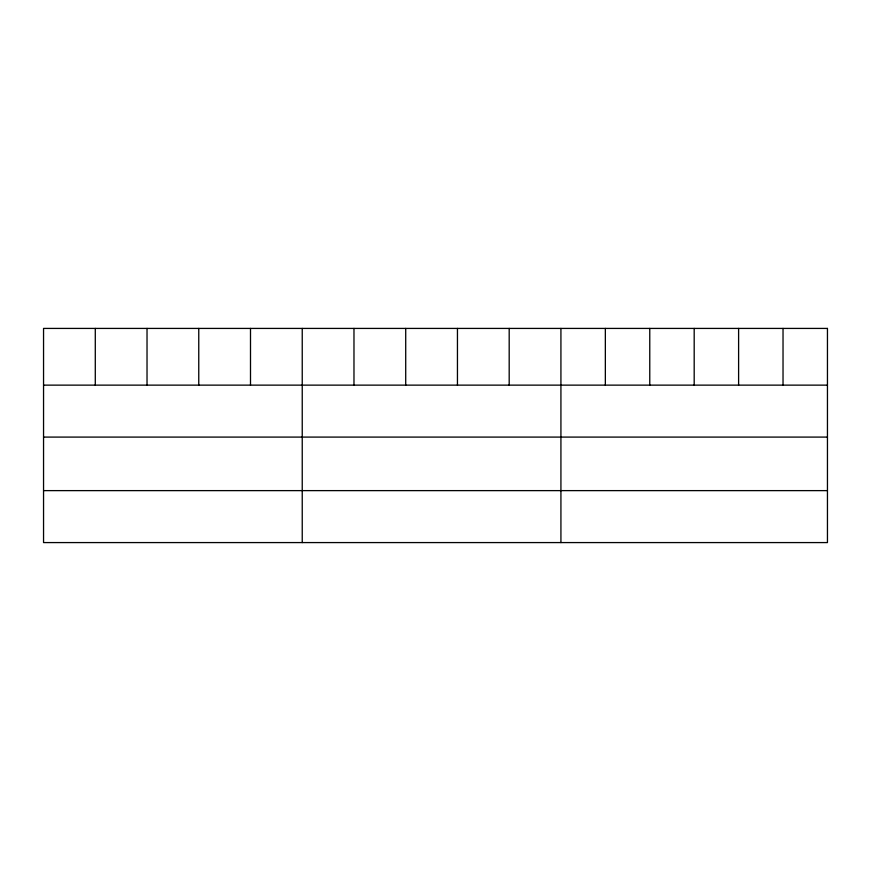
<?xml version="1.0" encoding="UTF-8"?>
<svg xmlns="http://www.w3.org/2000/svg" width="871" height="871" viewBox="0 0 871 871"><rect width="100%" height="100%" fill="white"/><g stroke="black" fill="none" stroke-linecap="round" stroke-linejoin="round"><path stroke-width="1.31" d="M43.55 385.134L827.45 385.134M43.55 437.09L827.45 437.09M43.55 490.623L827.45 490.623M783.029 328.421L783.029 385.134M738.608 328.421L738.608 385.134M694.187 328.421L694.187 385.134M649.766 328.421L649.766 385.134M605.345 328.421L605.345 385.134M560.924 328.421L560.924 542.579M509.187 328.421L509.187 385.134M457.449 328.421L457.449 385.134M405.712 328.421L405.712 385.134M353.974 328.421L353.974 385.134M302.237 328.421L302.237 542.579M250.5 328.421L250.5 385.134M198.762 328.421L198.762 385.134M147.025 328.421L147.025 385.134M95.287 328.421L95.287 385.134M827.45 328.421L43.55 328.421L43.55 542.579L827.45 542.579L827.45 328.421"/></g></svg>
